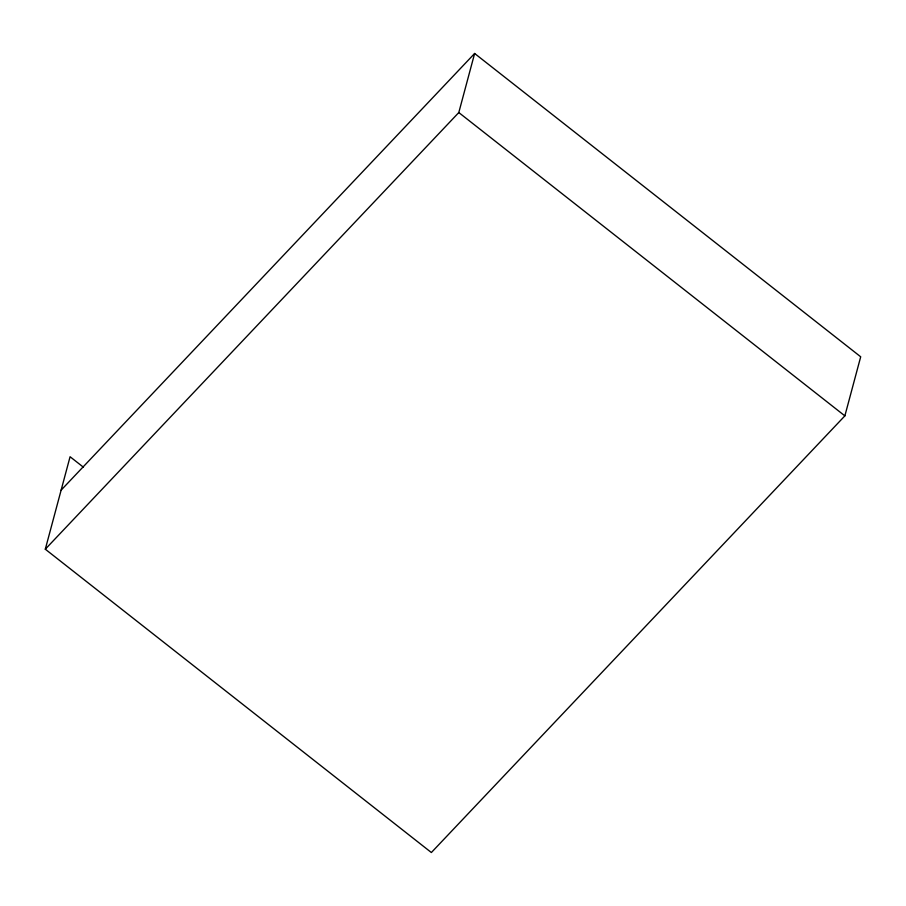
<?xml version="1.0" encoding="UTF-8"?>
<svg xmlns="http://www.w3.org/2000/svg" width="906" height="906" viewBox="0 0 906 906"><rect width="100%" height="100%" fill="white"/><g stroke="black" fill="none" stroke-linecap="round" stroke-linejoin="round"><path stroke-width="1.36" d="M61.132 490.135L474.631 53.477L860.7 356.794L844.868 415.865L431.369 852.523L45.3 549.206L70.079 456.737L83.431 467.224M45.3 549.206L458.798 112.548L474.631 53.477M458.798 112.548L844.868 415.865"/></g></svg>
